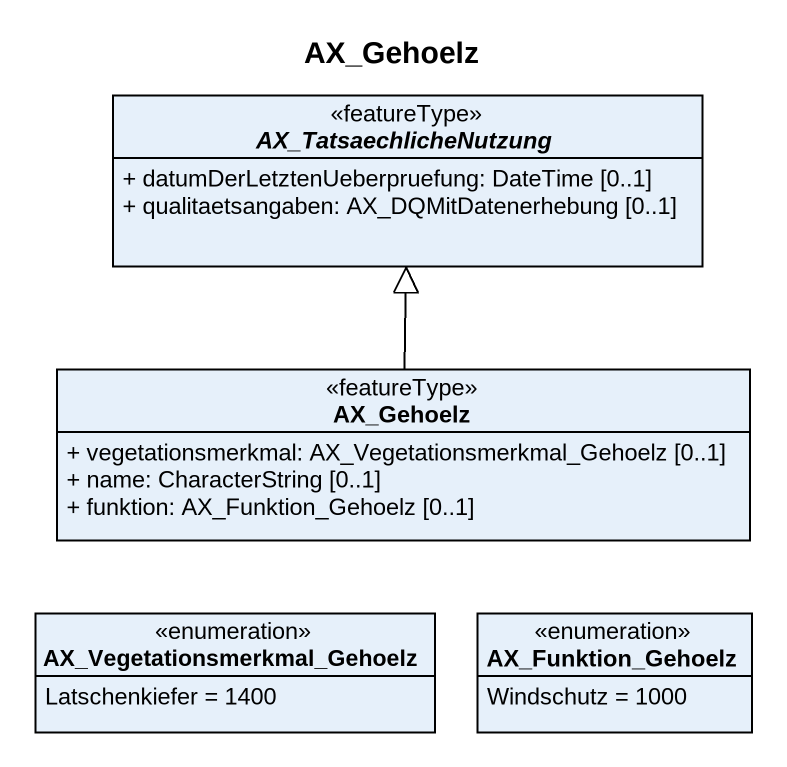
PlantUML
@startuml
title AX_Gehoelz
hide circle
hide empty members
skinparam classAttributeIconSize 0
abstract class AX_TatsaechlicheNutzung <<featureType>> {
  + datumDerLetztenUeberpruefung: DateTime [0..1]
  + qualitaetsangaben: AX_DQMitDatenerhebung [0..1]
}
class AX_Gehoelz <<featureType>> {
  + vegetationsmerkmal: AX_Vegetationsmerkmal_Gehoelz [0..1]
  + name: CharacterString [0..1]
  + funktion: AX_Funktion_Gehoelz [0..1]
}
enum "AX_Vegetationsmerkmal_Gehoelz" as AX_Vegetationsmerkmal {
  Latschenkiefer = 1400
}
enum AX_Funktion_Gehoelz {
  Windschutz = 1000
}
AX_Gehoelz -up-|> AX_TatsaechlicheNutzung
@enduml
